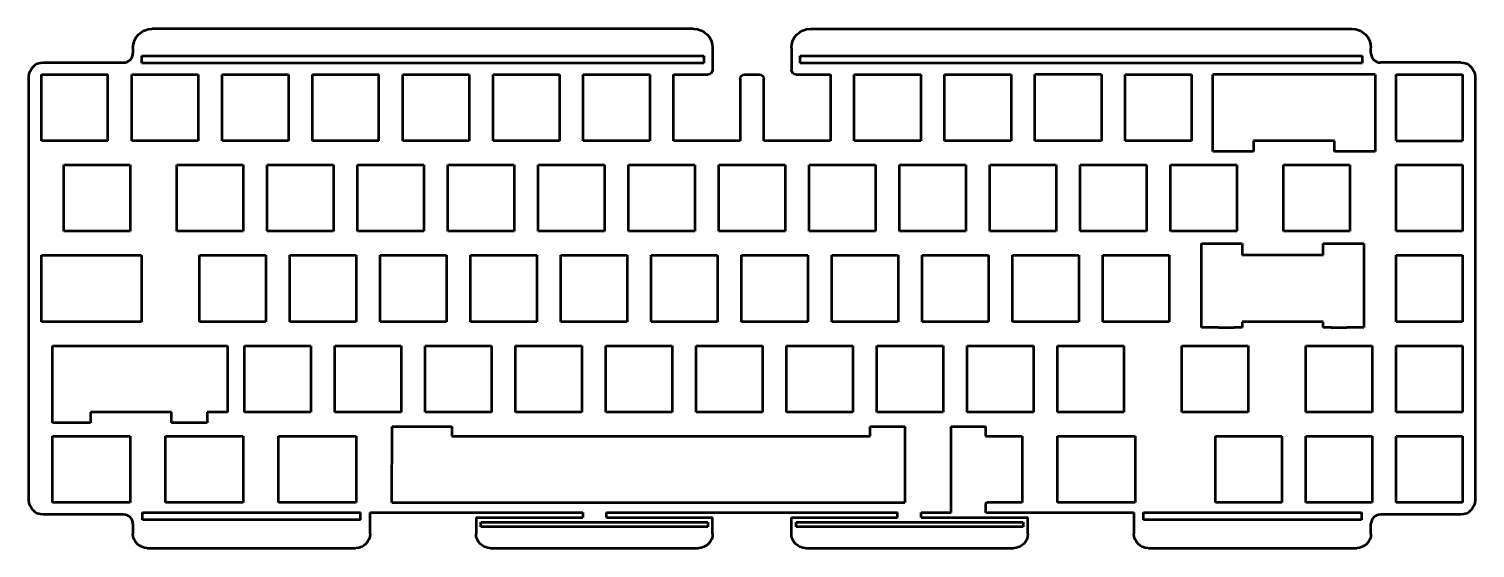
# Model space of a CAD drawing. Header units: millimetres. Extents: x 223 to 528, y 303 to 412.
import ezdxf

# ---------------------------------------------------------------- set-up
doc = ezdxf.new("R2010")
doc.units = ezdxf.units.MM
doc.header["$LTSCALE"] = 0.75
doc.layers.add('Visible', color=7, linetype='Continuous', lineweight=50)

msp = doc.modelspace()

# ---------------------------------------------------------------- linework, layer by layer
at = {"layer": 'Visible'}
for p, q in [((363.34, 412.35), (249.09, 412.35)), ((387.94, 412.35), (502.19, 412.35)), ((245.09, 408.35), (245.09, 407.27)), ((246.94, 405.17), (246.94, 406.67)), ((246.94, 406.67), (365.49, 406.67)), ((365.49, 406.67), (365.49, 405.17)), ((367.34, 408.35), (367.34, 403.75)), ((383.94, 408.35), (383.94, 403.75)), ((385.79, 406.67), (504.34, 406.67)), ((385.79, 405.17), (385.79, 406.67)), ((504.34, 406.67), (504.34, 405.17)), ((506.19, 407.27), (506.19, 408.35)), ((225.77, 388.75), (225.77, 402.75)), ((225.77, 402.75), (239.77, 402.75)), ((226.14, 405.27), (243.09, 405.27)), ((239.77, 388.75), (239.77, 402.75)), ((244.82, 388.75), (244.82, 402.75)), ((244.82, 402.75), (258.82, 402.75)), ((365.49, 405.17), (246.94, 405.17)), ((258.82, 402.75), (258.82, 388.75)), ((263.87, 388.75), (263.87, 402.75)), ((263.87, 402.75), (277.87, 402.75)), ((277.87, 402.75), (277.87, 388.75)), ((282.92, 388.75), (282.92, 402.75)), ((282.92, 402.75), (296.92, 402.75)), ((296.92, 388.75), (296.92, 402.75)), ((301.97, 388.75), (301.97, 402.75)), ((301.97, 402.75), (315.97, 402.75)), ((315.97, 402.75), (315.97, 388.75)), ((321.02, 388.75), (321.02, 402.75)), ((321.02, 402.75), (335.02, 402.75)), ((335.02, 402.75), (335.02, 388.75)), ((340.07, 388.75), (340.07, 402.75)), ((340.07, 402.75), (354.07, 402.75)), ((354.07, 402.75), (354.07, 388.75)), ((359.12, 388.75), (359.12, 402.75)), ((359.12, 402.75), (366.34, 402.75)), ((374.12, 402.77), (377.17, 402.77)), ((384.94, 402.75), (392.17, 402.75)), ((447.17, 405.17), (385.79, 405.17)), ((392.17, 402.75), (392.17, 388.75)), ((397.22, 388.75), (397.22, 402.75)), ((397.22, 402.75), (411.22, 402.75)), ((411.22, 402.75), (411.22, 388.75)), ((416.27, 388.75), (416.27, 402.75)), ((416.27, 402.75), (430.27, 402.75)), ((430.27, 402.75), (430.27, 388.75)), ((435.32, 388.75), (435.32, 402.75)), ((449.32, 402.75), (435.32, 402.75)), ((461.29, 405.15), (447.17, 405.17)), ((449.32, 402.75), (449.32, 388.75)), ((454.37, 388.75), (454.37, 402.75)), ((454.37, 402.75), (468.37, 402.75)), ((504.34, 405.17), (461.29, 405.17)), ((461.29, 405.17), (461.29, 405.15)), ((468.37, 402.75), (468.37, 388.75)), ((507.04, 402.75), (472.84, 402.75)), ((472.84, 386.5), (472.84, 402.75)), ((507.04, 402.75), (507.04, 386.5)), ((525.14, 405.27), (508.19, 405.27)), ((511.52, 388.75), (511.52, 402.75)), ((511.52, 402.75), (525.52, 402.75)), ((525.52, 402.75), (525.52, 388.75)), ((223.14, 313.02), (223.14, 402.27)), ((373.12, 401.77), (373.12, 388.75)), ((378.17, 388.75), (378.17, 401.77)), ((528.14, 402.27), (528.14, 313.02)), ((239.77, 388.75), (225.77, 388.75)), ((258.82, 388.75), (244.82, 388.75)), ((277.87, 388.75), (263.87, 388.75)), ((296.92, 388.75), (282.92, 388.75)), ((315.97, 388.75), (301.97, 388.75)), ((335.02, 388.75), (321.02, 388.75)), ((354.07, 388.75), (340.07, 388.75)), ((373.12, 388.75), (359.12, 388.75)), ((392.17, 388.75), (378.17, 388.75)), ((411.22, 388.75), (397.22, 388.75)), ((430.27, 388.75), (416.27, 388.75)), ((449.32, 388.75), (435.32, 388.75)), ((468.37, 388.75), (454.37, 388.75)), ((498.47, 388.75), (481.42, 388.75)), ((481.42, 388.75), (481.42, 386.5)), ((498.47, 386.5), (498.47, 388.75)), ((511.52, 388.75), (525.52, 388.75)), ((481.42, 386.5), (472.84, 386.5)), ((507.04, 386.5), (498.47, 386.5)), ((230.53, 369.7), (230.53, 383.7)), ((230.53, 383.7), (244.53, 383.7)), ((244.53, 383.7), (244.53, 369.7)), ((254.34, 369.7), (254.34, 383.7)), ((254.34, 383.7), (268.34, 383.7)), ((268.34, 383.7), (268.34, 369.7)), ((273.39, 383.7), (287.39, 383.7)), ((273.39, 369.7), (273.39, 383.7)), ((287.39, 383.7), (287.39, 369.7)), ((292.44, 369.7), (292.44, 383.7)), ((292.44, 383.7), (306.44, 383.7)), ((306.44, 383.7), (306.44, 369.7)), ((311.49, 369.7), (311.49, 383.7)), ((311.49, 383.7), (325.49, 383.7)), ((325.49, 383.7), (325.49, 369.7)), ((330.54, 369.7), (330.54, 383.7)), ((330.54, 383.7), (344.54, 383.7)), ((344.54, 383.7), (344.54, 369.7)), ((349.59, 369.7), (349.59, 383.7)), ((349.59, 383.7), (363.59, 383.7)), ((363.59, 383.7), (363.59, 369.7)), ((368.64, 369.7), (368.64, 383.7)), ((368.64, 383.7), (382.64, 383.7)), ((382.64, 383.7), (382.64, 369.7)), ((387.69, 369.7), (387.69, 383.7)), ((387.69, 383.7), (401.69, 383.7)), ((401.69, 383.7), (401.69, 369.7)), ((406.74, 369.7), (406.74, 383.7)), ((406.74, 383.7), (420.74, 383.7)), ((420.74, 383.7), (420.74, 369.7)), ((425.79, 369.7), (425.79, 383.7)), ((425.79, 383.7), (439.79, 383.7)), ((439.79, 383.7), (439.79, 369.7)), ((444.84, 369.7), (444.84, 383.7)), ((444.84, 383.7), (458.84, 383.7)), ((458.84, 383.7), (458.84, 369.7)), ((463.89, 369.7), (463.89, 383.7)), ((463.89, 383.7), (477.89, 383.7)), ((477.89, 383.7), (477.89, 369.7)), ((487.71, 383.7), (501.71, 383.7)), ((487.71, 369.7), (487.71, 383.7)), ((501.71, 383.7), (501.71, 369.7)), ((511.52, 383.7), (525.52, 383.7)), ((511.52, 369.7), (511.52, 383.7)), ((525.52, 383.7), (525.52, 369.7)), ((244.53, 369.7), (230.53, 369.7)), ((268.34, 369.7), (254.34, 369.7)), ((287.39, 369.7), (273.39, 369.7)), ((306.44, 369.7), (292.44, 369.7)), ((325.49, 369.7), (311.49, 369.7)), ((344.54, 369.7), (330.54, 369.7)), ((363.59, 369.7), (349.59, 369.7)), ((382.64, 369.7), (368.64, 369.7)), ((401.69, 369.7), (387.69, 369.7)), ((420.74, 369.7), (406.74, 369.7)), ((439.79, 369.7), (425.79, 369.7)), ((458.84, 369.7), (444.84, 369.7)), ((477.89, 369.7), (463.89, 369.7)), ((501.71, 369.7), (487.71, 369.7)), ((525.52, 369.7), (511.52, 369.7)), ((470.46, 365.65), (470.46, 367.15)), ((470.46, 367.15), (479.04, 367.15)), ((479.04, 367.15), (479.04, 365.65)), ((496.09, 365.65), (496.09, 367.15)), ((496.09, 367.15), (504.66, 367.15)), ((504.66, 367.15), (504.66, 349.4)), ((225.77, 364.65), (246.91, 364.65)), ((225.77, 350.65), (225.77, 364.65)), ((246.91, 364.65), (246.91, 350.65)), ((259.11, 350.65), (259.11, 364.65)), ((259.11, 364.65), (273.11, 364.65)), ((273.11, 364.65), (273.11, 350.65)), ((278.16, 350.65), (278.16, 364.65)), ((278.16, 364.65), (292.16, 364.65)), ((292.16, 364.65), (292.16, 350.65)), ((297.21, 350.65), (297.21, 364.65)), ((297.21, 364.65), (311.21, 364.65)), ((311.21, 364.65), (311.21, 350.65)), ((316.26, 350.65), (316.26, 364.65)), ((316.26, 364.65), (330.26, 364.65)), ((330.26, 364.65), (330.26, 350.65)), ((335.31, 350.65), (335.31, 364.65)), ((335.31, 364.65), (349.31, 364.65)), ((349.31, 364.65), (349.31, 350.65)), ((354.36, 350.65), (354.36, 364.65)), ((354.36, 364.65), (368.36, 364.65)), ((368.36, 364.65), (368.36, 350.65)), ((373.41, 350.65), (373.41, 364.65)), ((373.41, 364.65), (387.41, 364.65)), ((387.41, 364.65), (387.41, 350.65)), ((392.46, 350.65), (392.46, 364.65)), ((392.46, 364.65), (406.46, 364.65)), ((406.46, 364.65), (406.46, 350.65)), ((411.51, 350.65), (411.51, 364.65)), ((411.51, 364.65), (425.51, 364.65)), ((425.51, 364.65), (425.51, 350.65)), ((430.56, 364.65), (444.56, 364.65)), ((430.56, 350.65), (430.56, 364.65)), ((444.56, 364.65), (444.56, 350.65)), ((449.61, 350.65), (449.61, 364.65)), ((449.61, 364.65), (463.61, 364.65)), ((463.61, 364.65), (463.61, 350.65)), ((470.46, 364.65), (470.46, 365.65)), ((470.46, 349.4), (470.46, 364.65)), ((479.04, 365.65), (479.04, 364.65)), ((496.09, 364.65), (479.04, 364.65)), ((496.09, 364.65), (496.09, 365.65)), ((511.52, 364.65), (525.52, 364.65)), ((511.52, 350.65), (511.52, 364.65)), ((525.52, 364.65), (525.52, 350.65)), ((246.91, 350.65), (225.77, 350.65)), ((273.11, 350.65), (259.11, 350.65)), ((292.16, 350.65), (278.16, 350.65)), ((311.21, 350.65), (297.21, 350.65)), ((330.26, 350.65), (316.26, 350.65)), ((349.31, 350.65), (335.31, 350.65)), ((368.36, 350.65), (354.36, 350.65)), ((387.41, 350.65), (373.41, 350.65)), ((406.46, 350.65), (392.46, 350.65)), ((425.51, 350.65), (411.51, 350.65)), ((444.56, 350.65), (430.56, 350.65)), ((463.61, 350.65), (449.61, 350.65)), ((474.01, 349.4), (470.46, 349.4)), ((474.01, 349.4), (477.31, 349.4)), ((474.01, 349.4), (474.01, 349.4)), ((479.04, 349.4), (477.31, 349.4)), ((477.31, 349.4), (477.31, 349.4)), ((496.09, 350.65), (479.04, 350.65)), ((479.04, 350.65), (479.04, 349.4)), ((496.09, 349.4), (496.09, 350.65)), ((497.81, 349.4), (496.09, 349.4)), ((497.81, 349.4), (501.11, 349.4)), ((497.81, 349.4), (497.81, 349.4)), ((504.66, 349.4), (501.11, 349.4)), ((501.11, 349.4), (501.11, 349.4)), ((525.52, 350.65), (511.52, 350.65)), ((228.15, 329.35), (228.15, 345.6)), ((228.15, 345.6), (265.01, 345.6)), ((265.01, 345.6), (265.01, 331.6)), ((268.63, 331.6), (268.63, 345.6)), ((268.63, 345.6), (282.63, 345.6)), ((282.63, 345.6), (282.63, 331.6)), ((287.68, 331.6), (287.68, 345.6)), ((287.68, 345.6), (301.68, 345.6)), ((301.68, 345.6), (301.68, 331.6)), ((306.73, 331.6), (306.73, 345.6)), ((306.73, 345.6), (320.73, 345.6)), ((320.73, 345.6), (320.73, 331.6)), ((325.78, 345.6), (339.78, 345.6)), ((325.78, 331.6), (325.78, 345.6)), ((339.78, 345.6), (339.78, 331.6)), ((344.83, 331.6), (344.83, 345.6)), ((344.83, 345.6), (358.83, 345.6)), ((358.83, 345.6), (358.83, 331.6)), ((363.88, 331.6), (363.88, 345.6)), ((363.88, 345.6), (377.88, 345.6)), ((377.88, 345.6), (377.88, 331.6)), ((382.93, 331.6), (382.93, 345.6)), ((382.93, 345.6), (396.93, 345.6)), ((396.93, 345.6), (396.93, 331.6)), ((401.98, 345.6), (415.98, 345.6)), ((401.98, 331.6), (401.98, 345.6)), ((415.98, 345.6), (415.98, 331.6)), ((421.03, 331.6), (421.03, 345.6)), ((421.03, 345.6), (435.03, 345.6)), ((435.03, 345.6), (435.03, 331.6)), ((440.08, 331.6), (440.08, 345.6)), ((440.08, 345.6), (454.08, 345.6)), ((454.08, 345.6), (454.08, 331.6)), ((466.27, 331.6), (466.27, 345.6)), ((466.27, 345.6), (480.27, 345.6)), ((480.27, 345.6), (480.27, 331.6)), ((492.47, 345.6), (506.47, 345.6)), ((492.47, 331.6), (492.47, 345.6)), ((506.47, 345.6), (506.47, 331.6)), ((511.52, 331.6), (511.52, 345.6)), ((511.52, 345.6), (525.52, 345.6)), ((525.52, 345.6), (525.52, 331.6)), ((236.15, 331.6), (236.15, 329.35)), ((253.2, 331.6), (236.15, 331.6)), ((253.2, 329.35), (253.2, 331.6)), ((265.01, 331.6), (260.77, 331.6)), ((260.77, 331.6), (260.77, 329.35)), ((282.63, 331.6), (268.63, 331.6)), ((301.68, 331.6), (287.68, 331.6)), ((320.73, 331.6), (306.73, 331.6)), ((339.78, 331.6), (325.78, 331.6)), ((358.83, 331.6), (344.83, 331.6)), ((377.88, 331.6), (363.88, 331.6)), ((396.93, 331.6), (382.93, 331.6)), ((415.98, 331.6), (401.98, 331.6)), ((435.03, 331.6), (421.03, 331.6)), ((454.08, 331.6), (440.08, 331.6)), ((480.27, 331.6), (466.27, 331.6)), ((506.47, 331.6), (492.47, 331.6)), ((525.52, 331.6), (511.52, 331.6)), ((236.15, 329.35), (228.15, 329.35)), ((228.15, 326.55), (244.53, 326.55)), ((228.15, 312.55), (228.15, 326.55)), ((244.53, 326.55), (244.53, 312.55)), ((251.96, 326.55), (268.34, 326.55)), ((251.96, 312.55), (251.96, 326.55)), ((260.77, 329.35), (253.2, 329.35)), ((268.34, 326.55), (268.34, 312.55)), ((275.77, 326.55), (292.16, 326.55)), ((275.77, 312.55), (275.77, 326.55)), ((292.16, 326.55), (292.16, 312.55)), ((299.71, 312.55), (299.72, 328.55)), ((299.72, 328.55), (312.34, 328.55)), ((312.34, 328.55), (312.34, 326.55)), ((312.34, 326.55), (345.21, 326.55)), ((345.21, 326.55), (375.12, 326.55)), ((375.12, 326.55), (400.54, 326.55)), ((400.54, 326.55), (400.54, 328.55)), ((400.54, 328.55), (407.89, 328.55)), ((407.89, 328.55), (407.89, 312.55)), ((417.65, 310.52), (417.65, 328.55)), ((417.65, 328.55), (424.92, 328.55)), ((424.92, 328.55), (424.92, 326.55)), ((424.92, 326.55), (432.65, 326.55)), ((432.65, 326.55), (432.65, 312.55)), ((440.08, 312.55), (440.08, 326.55)), ((440.08, 326.55), (456.46, 326.55)), ((456.46, 326.55), (456.46, 312.55)), ((473.42, 326.55), (487.42, 326.55)), ((473.42, 312.55), (473.42, 326.55)), ((487.42, 326.55), (487.42, 312.55)), ((492.47, 312.55), (492.47, 326.55)), ((492.47, 326.55), (506.47, 326.55)), ((506.47, 326.55), (506.47, 312.55)), ((511.52, 312.55), (511.52, 326.55)), ((511.52, 326.55), (525.52, 326.55)), ((525.52, 326.55), (525.52, 312.55)), ((244.53, 312.55), (228.15, 312.55)), ((268.34, 312.55), (251.96, 312.55)), ((292.16, 312.55), (275.77, 312.55)), ((299.71, 312.55), (407.89, 312.55)), ((299.71, 312.55), (299.71, 312.55)), ((299.71, 312.55), (299.71, 312.55)), ((424.92, 312.25), (424.92, 310.66)), ((432.65, 312.55), (425.22, 312.55)), ((456.46, 312.55), (440.08, 312.55)), ((487.42, 312.55), (473.42, 312.55)), ((506.47, 312.55), (492.47, 312.55)), ((525.52, 312.55), (511.52, 312.55)), ((243.09, 310.02), (226.14, 310.02)), ((247.09, 308.91), (247.09, 310.44)), ((247.09, 310.44), (293.09, 310.44)), ((293.09, 308.91), (247.09, 308.91)), ((293.09, 308.91), (293.09, 310.44)), ((295.09, 305.95), (295.09, 310.44)), ((295.09, 310.44), (339.94, 310.44)), ((317.44, 309.41), (339.94, 309.41)), ((317.44, 309.41), (317.44, 305.95)), ((318.44, 307.41), (318.44, 308.41)), ((318.44, 308.41), (366.34, 308.4)), ((339.94, 310.44), (339.94, 309.41)), ((344.94, 309.39), (344.94, 310.44)), ((344.94, 310.44), (406.34, 310.44)), ((344.94, 309.39), (367.34, 309.39)), ((366.34, 308.4), (366.34, 307.4)), ((367.34, 305.95), (367.34, 309.39)), ((383.94, 305.95), (383.94, 309.39)), ((383.94, 309.39), (406.34, 309.39)), ((384.94, 308.39), (432.84, 308.39)), ((384.94, 307.39), (384.94, 308.39)), ((406.34, 309.39), (406.34, 310.44)), ((411.34, 309.39), (411.34, 310.44)), ((411.34, 310.44), (417.65, 310.44)), ((411.34, 309.39), (433.84, 309.39)), ((417.65, 310.44), (417.65, 310.52)), ((425.02, 310.44), (456.19, 310.44)), ((432.84, 308.39), (432.84, 307.39)), ((433.84, 308.89), (433.84, 309.39)), ((433.84, 308.86), (433.84, 308.89)), ((433.84, 305.95), (433.84, 308.86)), ((456.19, 310.44), (456.19, 305.95)), ((458.19, 308.89), (458.19, 310.44)), ((458.19, 310.44), (504.19, 310.44)), ((504.19, 308.89), (458.19, 308.89)), ((504.19, 310.44), (504.19, 308.89)), ((525.14, 310.02), (508.19, 310.02)), ((245.09, 308.02), (245.09, 305.95)), ((366.34, 307.4), (318.44, 307.41)), ((432.84, 307.39), (384.94, 307.39)), ((506.19, 305.95), (506.19, 308.02)), ((248.09, 302.95), (292.09, 302.95)), ((320.44, 302.95), (364.34, 302.95)), ((386.94, 302.95), (430.84, 302.95)), ((459.19, 302.95), (503.19, 302.95))]:
    msp.add_line(p, q, dxfattribs=at)
at = {"layer": 'Visible', "extrusion": (0, 0, -1)}
for centre, radius, start, end in [((-249.09, 408.35), 4, 0, 90), ((-363.34, 408.35), 4, 90, 180), ((-387.94, 408.35), 4, 0, 90), ((-502.19, 408.35), 4, 90, 180), ((-226.14, 402.27), 3, 0, 90), ((-366.34, 403.75), 1, 180, 270), ((-374.12, 401.77), 1, 0, 90), ((-377.17, 401.77), 1, 90, 180), ((-384.94, 403.75), 1, 270, 0), ((-525.14, 402.27), 3, 90, 180), ((-226.14, 313.02), 3, 270, 0), ((-425.22, 312.25), 0.3, 0, 90), ((-525.14, 313.02), 3, 180, 270), ((-425.22, 310.66), 0.3, 311.2921, 0), ((-248.09, 305.95), 3, 270, 0), ((-292.09, 305.95), 3, 180, 270), ((-320.44, 305.95), 3, 270, 0.0321), ((-364.34, 305.95), 3, 180.0321, 270), ((-386.94, 305.95), 3, 270, 0.0321), ((-430.84, 305.95), 3, 180.0321, 270), ((-459.19, 305.95), 3, 270, 0), ((-503.19, 305.95), 3, 180, 270)]:
    msp.add_arc(centre, radius, start, end, dxfattribs=at)
at = {"layer": 'Visible'}
for centre, start, end in [((243.09, 407.27), 270, 0), ((508.19, 407.27), 180, 270), ((243.09, 308.02), 0, 90), ((508.19, 308.02), 90, 180)]:
    msp.add_arc(centre, 2, start, end, dxfattribs=at)

doc.saveas('drawing.dxf')
